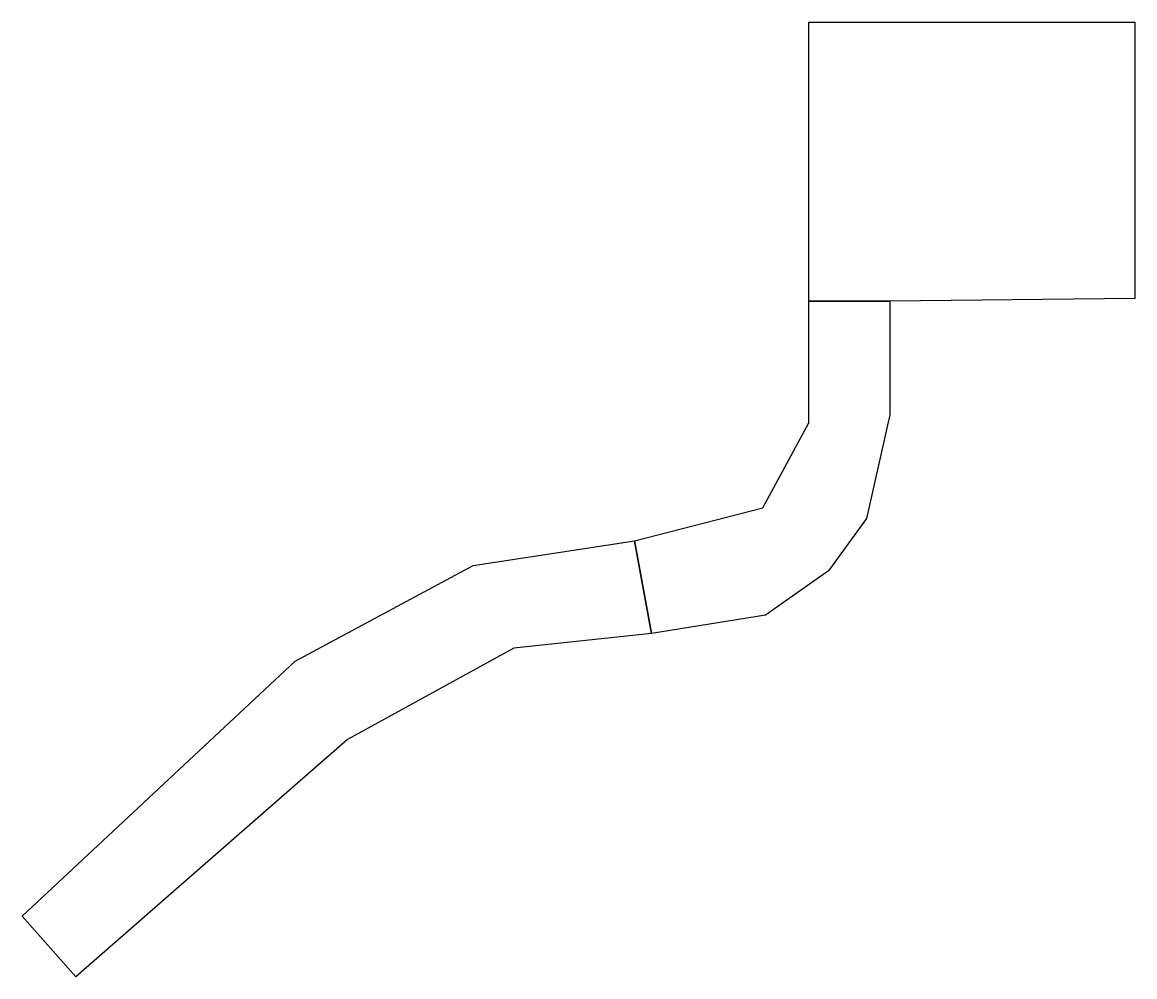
# Model space of a CAD drawing. Header units: millimetres. Extents: x 2740 to 3015, y 1241 to 1477.
import ezdxf

# ---------------------------------------------------------------- set-up
doc = ezdxf.new("R2010")
doc.units = ezdxf.units.MM

msp = doc.modelspace()

# ---------------------------------------------------------------- linework, layer by layer
for points in [[(2934.26, 1408.04), (2934.26, 1476.88), (3014.77, 1476.88), (3014.77, 1408.67), (2954.26, 1408.04)], [(2895.42, 1325.95), (2891.22, 1348.88), (2922.94, 1357), (2934.26, 1378), (2934.26, 1408.04), (2954.26, 1408.04), (2954.26, 1379.93), (2948.49, 1354.41), (2939.11, 1341.49), (2923.59, 1330.51)], [(2753.33, 1241.24), (2740.07, 1256.22), (2807.47, 1319.16), (2851.45, 1342.75), (2891.22, 1348.88), (2895.42, 1325.95), (2861.47, 1322.39), (2820.41, 1299.78)]]:
    msp.add_lwpolyline(points, close=True)

doc.saveas('drawing.dxf')
